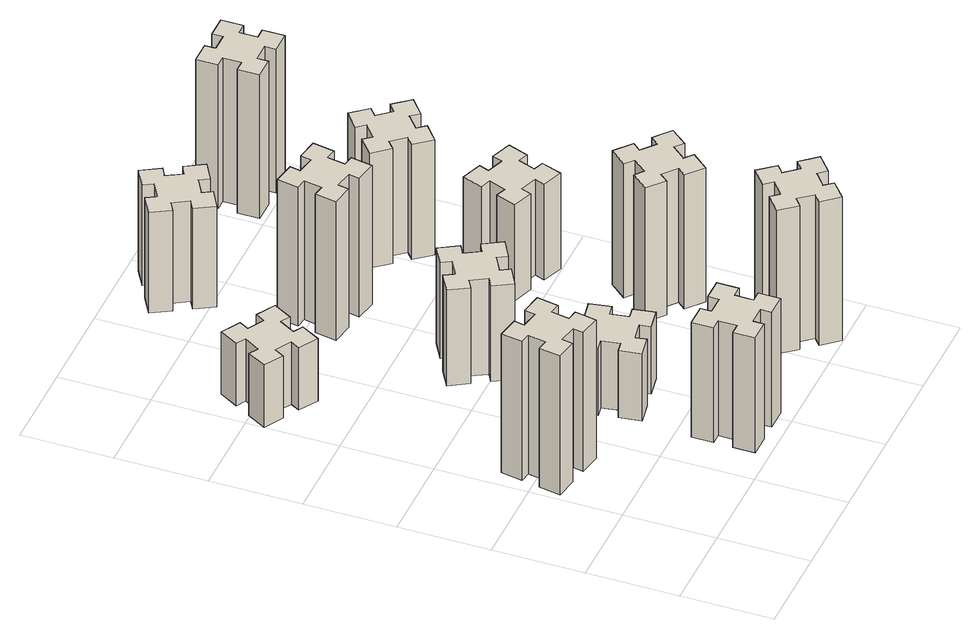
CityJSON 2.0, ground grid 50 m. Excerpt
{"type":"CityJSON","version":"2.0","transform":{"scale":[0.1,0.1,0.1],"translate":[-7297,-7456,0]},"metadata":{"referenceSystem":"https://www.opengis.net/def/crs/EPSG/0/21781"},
"CityObjects":{
"building1":{"type":"Building","attributes":{"class":"1000","function":"1000","usage":"1000","yearOfConstruction":2016,"roofType":"1000","measuredHeight":87,"storeysAboveGround":30,"storeysBelowGround":0},"geometry":[{"type":"Solid","lod":"1","boundaries":[[[[0,1,2,3,4,5,6,7,8,9,10,11,12,13,14,15,16,17,18,19]],[[17,16,20,21]],[[16,15,22,20]],[[15,14,23,22]],[[14,13,24,23]],[[13,12,25,24]],[[12,11,26,25]],[[11,10,27,26]],[[10,9,28,27]],[[9,8,29,28]],[[8,7,30,29]],[[7,6,31,30]],[[6,5,32,31]],[[5,4,33,32]],[[4,3,34,33]],[[3,2,35,34]],[[2,1,36,35]],[[1,0,37,36]],[[0,19,38,37]],[[19,18,39,38]],[[18,17,21,39]],[[24,25,26,27,28,29,30,31,32,33,34,35,36,37,38,39,21,20,22,23]]]]}]},
"building2":{"type":"Building","attributes":{"class":"1000","function":"1000","usage":"1000","yearOfConstruction":2016,"roofType":"1000","measuredHeight":72,"storeysAboveGround":30,"storeysBelowGround":0},"geometry":[{"type":"Solid","lod":"1","boundaries":[[[[40,41,42,43,44,45,46,47,48,49,50,51,52,53,54,55,56,57,58,59]],[[57,56,60,61]],[[56,55,62,60]],[[55,54,63,62]],[[54,53,64,63]],[[53,52,65,64]],[[52,51,66,65]],[[51,50,67,66]],[[50,49,68,67]],[[49,48,69,68]],[[48,47,70,69]],[[47,46,71,70]],[[46,45,72,71]],[[45,44,73,72]],[[44,43,74,73]],[[43,42,75,74]],[[42,41,76,75]],[[41,40,77,76]],[[40,59,78,77]],[[59,58,79,78]],[[58,57,61,79]],[[64,65,66,67,68,69,70,71,72,73,74,75,76,77,78,79,61,60,62,63]]]]}]},
"building3":{"type":"Building","attributes":{"class":"1000","function":"1000","usage":"1000","yearOfConstruction":2016,"roofType":"1000","measuredHeight":39,"storeysAboveGround":30,"storeysBelowGround":0},"geometry":[{"type":"Solid","lod":"1","boundaries":[[[[80,81,82,83,84,85,86,87,88,89,90,91,92,93,94,95,96,97,98,99]],[[97,96,100,101]],[[96,95,102,100]],[[95,94,103,102]],[[94,93,104,103]],[[93,92,105,104]],[[92,91,106,105]],[[91,90,107,106]],[[90,89,108,107]],[[89,88,109,108]],[[88,87,110,109]],[[87,86,111,110]],[[86,85,112,111]],[[85,84,113,112]],[[84,83,114,113]],[[83,82,115,114]],[[82,81,116,115]],[[81,80,117,116]],[[80,99,118,117]],[[99,98,119,118]],[[98,97,101,119]],[[104,105,106,107,108,109,110,111,112,113,114,115,116,117,118,119,101,100,102,103]]]]}]},
"building4":{"type":"Building","attributes":{"class":"1000","function":"1000","usage":"1000","yearOfConstruction":2016,"roofType":"1000","measuredHeight":42,"storeysAboveGround":30,"storeysBelowGround":0},"geometry":[{"type":"Solid","lod":"1","boundaries":[[[[120,121,122,123,124,125,126,127,128,129,130,131,132,133,134,135,136,137,138,139]],[[137,136,140,141]],[[136,135,142,140]],[[135,134,143,142]],[[134,133,144,143]],[[133,132,145,144]],[[132,131,146,145]],[[131,130,147,146]],[[130,129,148,147]],[[129,128,149,148]],[[128,127,150,149]],[[127,126,151,150]],[[126,125,152,151]],[[125,124,153,152]],[[124,123,154,153]],[[123,122,155,154]],[[122,121,156,155]],[[121,120,157,156]],[[120,139,158,157]],[[139,138,159,158]],[[138,137,141,159]],[[144,145,146,147,148,149,150,151,152,153,154,155,156,157,158,159,141,140,142,143]]]]}]},
"building5":{"type":"Building","attributes":{"class":"1000","function":"1000","usage":"1000","yearOfConstruction":2016,"roofType":"1000","measuredHeight":60,"storeysAboveGround":30,"storeysBelowGround":0},"geometry":[{"type":"Solid","lod":"1","boundaries":[[[[160,161,162,163,164,165,166,167,168,169,170,171,172,173,174,175,176,177,178,179]],[[177,176,180,181]],[[176,175,182,180]],[[175,174,183,182]],[[174,173,184,183]],[[173,172,185,184]],[[172,171,186,185]],[[171,170,187,186]],[[170,169,188,187]],[[169,168,189,188]],[[168,167,190,189]],[[167,166,191,190]],[[166,165,192,191]],[[165,164,193,192]],[[164,163,194,193]],[[163,162,195,194]],[[162,161,196,195]],[[161,160,197,196]],[[160,179,198,197]],[[179,178,199,198]],[[178,177,181,199]],[[184,185,186,187,188,189,190,191,192,193,194,195,196,197,198,199,181,180,182,183]]]]}]},
"building6":{"type":"Building","attributes":{"class":"1000","function":"1000","usage":"1000","yearOfConstruction":2016,"roofType":"1000","measuredHeight":87,"storeysAboveGround":30,"storeysBelowGround":0},"geometry":[{"type":"Solid","lod":"1","boundaries":[[[[200,201,202,203,204,205,206,207,208,209,210,211,212,213,214,215,216,217,218,219]],[[217,216,220,221]],[[216,215,222,220]],[[215,214,223,222]],[[214,213,224,223]],[[213,212,225,224]],[[212,211,226,225]],[[211,210,227,226]],[[210,209,228,227]],[[209,208,229,228]],[[208,207,230,229]],[[207,206,231,230]],[[206,205,232,231]],[[205,204,233,232]],[[204,203,234,233]],[[203,202,235,234]],[[202,201,236,235]],[[201,200,237,236]],[[200,219,238,237]],[[219,218,239,238]],[[218,217,221,239]],[[224,225,226,227,228,229,230,231,232,233,234,235,236,237,238,239,221,220,222,223]]]]}]},
"building7":{"type":"Building","attributes":{"class":"1000","function":"1000","usage":"1000","yearOfConstruction":2016,"roofType":"1000","measuredHeight":90,"storeysAboveGround":30,"storeysBelowGround":0},"geometry":[{"type":"Solid","lod":"1","boundaries":[[[[240,241,242,243,244,245,246,247,248,249,250,251,252,253,254,255,256,257,258,259]],[[257,256,260,261]],[[256,255,262,260]],[[255,254,263,262]],[[254,253,264,263]],[[253,252,265,264]],[[252,251,266,265]],[[251,250,267,266]],[[250,249,268,267]],[[249,248,269,268]],[[248,247,270,269]],[[247,246,271,270]],[[246,245,272,271]],[[245,244,273,272]],[[244,243,274,273]],[[243,242,275,274]],[[242,241,276,275]],[[241,240,277,276]],[[240,259,278,277]],[[259,258,279,278]],[[258,257,261,279]],[[264,265,266,267,268,269,270,271,272,273,274,275,276,277,278,279,261,260,262,263]]]]}]},
"building8":{"type":"Building","attributes":{"class":"1000","function":"1000","usage":"1000","yearOfConstruction":2016,"roofType":"1000","measuredHeight":63,"storeysAboveGround":30,"storeysBelowGround":0},"geometry":[{"type":"Solid","lod":"1","boundaries":[[[[280,281,282,283,284,285,286,287,288,289,290,291,292,293,294,295,296,297,298,299]],[[297,296,300,301]],[[296,295,302,300]],[[295,294,303,302]],[[294,293,304,303]],[[293,292,305,304]],[[292,291,306,305]],[[291,290,307,306]],[[290,289,308,307]],[[289,288,309,308]],[[288,287,310,309]],[[287,286,311,310]],[[286,285,312,311]],[[285,284,313,312]],[[284,283,314,313]],[[283,282,315,314]],[[282,281,316,315]],[[281,280,317,316]],[[280,299,318,317]],[[299,298,319,318]],[[298,297,301,319]],[[304,305,306,307,308,309,310,311,312,313,314,315,316,317,318,319,301,300,302,303]]]]}]},
"building9":{"type":"Building","attributes":{"class":"1000","function":"1000","usage":"1000","yearOfConstruction":2016,"roofType":"1000","measuredHeight":84,"storeysAboveGround":30,"storeysBelowGround":0},"geometry":[{"type":"Solid","lod":"1","boundaries":[[[[320,321,322,323,324,325,326,327,328,329,330,331,332,333,334,335,336,337,338,339]],[[337,336,340,341]],[[336,335,342,340]],[[335,334,343,342]],[[334,333,344,343]],[[333,332,345,344]],[[332,331,346,345]],[[331,330,347,346]],[[330,329,348,347]],[[329,328,349,348]],[[328,327,350,349]],[[327,326,351,350]],[[326,325,352,351]],[[325,324,353,352]],[[324,323,354,353]],[[323,322,355,354]],[[322,321,356,355]],[[321,320,357,356]],[[320,339,358,357]],[[339,338,359,358]],[[338,337,341,359]],[[344,345,346,347,348,349,350,351,352,353,354,355,356,357,358,359,341,340,342,343]]]]}]},
"building10":{"type":"Building","attributes":{"class":"1000","function":"1000","usage":"1000","yearOfConstruction":2016,"roofType":"1000","measuredHeight":60,"storeysAboveGround":30,"storeysBelowGround":0},"geometry":[{"type":"Solid","lod":"1","boundaries":[[[[360,361,362,363,364,365,366,367,368,369,370,371,372,373,374,375,376,377,378,379]],[[377,376,380,381]],[[376,375,382,380]],[[375,374,383,382]],[[374,373,384,383]],[[373,372,385,384]],[[372,371,386,385]],[[371,370,387,386]],[[370,369,388,387]],[[369,368,389,388]],[[368,367,390,389]],[[367,366,391,390]],[[366,365,392,391]],[[365,364,393,392]],[[364,363,394,393]],[[363,362,395,394]],[[362,361,396,395]],[[361,360,397,396]],[[360,379,398,397]],[[379,378,399,398]],[[378,377,381,399]],[[384,385,386,387,388,389,390,391,392,393,394,395,396,397,398,399,381,380,382,383]]]]}]},
"building11":{"type":"Building","attributes":{"class":"1000","function":"1000","usage":"1000","yearOfConstruction":2016,"roofType":"1000","measuredHeight":72,"storeysAboveGround":30,"storeysBelowGround":0},"geometry":[{"type":"Solid","lod":"1","boundaries":[[[[400,401,402,403,404,405,406,407,408,409,410,411,412,413,414,415,416,417,418,419]],[[417,416,420,421]],[[416,415,422,420]],[[415,414,423,422]],[[414,413,424,423]],[[413,412,425,424]],[[412,411,426,425]],[[411,410,427,426]],[[410,409,428,427]],[[409,408,429,428]],[[408,407,430,429]],[[407,406,431,430]],[[406,405,432,431]],[[405,404,433,432]],[[404,403,434,433]],[[403,402,435,434]],[[402,401,436,435]],[[401,400,437,436]],[[400,419,438,437]],[[419,418,439,438]],[[418,417,421,439]],[[424,425,426,427,428,429,430,431,432,433,434,435,436,437,438,439,421,420,422,423]]]]}]},
"building12":{"type":"Building","attributes":{"class":"1000","function":"1000","usage":"1000","yearOfConstruction":2016,"roofType":"1000","measuredHeight":90,"storeysAboveGround":30,"storeysBelowGround":0},"geometry":[{"type":"Solid","lod":"1","boundaries":[[[[440,441,442,443,444,445,446,447,448,449,450,451,452,453,454,455,456,457,458,459]],[[457,456,460,461]],[[456,455,462,460]],[[455,454,463,462]],[[454,453,464,463]],[[453,452,465,464]],[[452,451,466,465]],[[451,450,467,466]],[[450,449,468,467]],[[449,448,469,468]],[[448,447,470,469]],[[447,446,471,470]],[[446,445,472,471]],[[445,444,473,472]],[[444,443,474,473]],[[443,442,475,474]],[[442,441,476,475]],[[441,440,477,476]],[[440,459,478,477]],[[459,458,479,478]],[[458,457,461,479]],[[464,465,466,467,468,469,470,471,472,473,474,475,476,477,478,479,461,460,462,463]]]]}]}
},
"vertices":[
[335,917,0],[352,1015,0],[411,1005,0],[432,1123,0],[314,1144,0],[304,1085,0],[205,1102,0],[216,1161,0],[97,1182,0],[77,1064,0],[136,1054,0],[118,955,0],[59,966,0],[38,847,0],[157,827,0],[167,886,0],[265,868,0],[255,809,0],[373,788,0],[394,907,0],[265,868,870],[255,809,870],[167,886,870],[157,827,870],[38,847,870],[59,966,870],[118,955,870],[136,1054,870],[77,1064,870],[97,1182,870],[216,1161,870],[205,1102,870],[304,1085,870],[314,1144,870],[432,1123,870],[411,1005,870],[352,1015,870],[335,917,870],[394,907,870],[373,788,870],
[985,195,0],[985,295,0],[1045,295,0],[1045,415,0],[925,415,0],[925,355,0],[825,355,0],[825,415,0],[705,415,0],[705,295,0],[765,295,0],[765,195,0],[705,195,0],[705,75,0],[825,75,0],[825,135,0],[925,135,0],[925,75,0],[1045,75,0],[1045,195,0],[925,135,720],[925,75,720],[825,135,720],[825,75,720],[705,75,720],[705,195,720],[765,195,720],[765,295,720],[705,295,720],[705,415,720],[825,415,720],[825,355,720],[925,355,720],[925,415,720],[1045,415,720],[1045,295,720],[985,295,720],[985,195,720],[1045,195,720],[1045,75,720],
[306,2367,0],[356,2454,0],[408,2424,0],[468,2528,0],[364,2588,0],[334,2536,0],[247,2586,0],[277,2638,0],[173,2698,0],[113,2594,0],[165,2564,0],[115,2477,0],[63,2507,0],[3,2403,0],[107,2343,0],[137,2395,0],[224,2345,0],[194,2293,0],[298,2233,0],[358,2337,0],[224,2345,390],[194,2293,390],[137,2395,390],[107,2343,390],[3,2403,390],[63,2507,390],[115,2477,390],[165,2564,390],[113,2594,390],[173,2698,390],[277,2638,390],[247,2586,390],[334,2536,390],[364,2588,390],[468,2528,390],[408,2424,390],[356,2454,390],[306,2367,390],[358,2337,390],[298,2233,390],
[905,1002,0],[807,985,0],[797,1044,0],[678,1023,0],[699,905,0],[758,915,0],[776,817,0],[717,807,0],[737,688,0],[856,709,0],[845,768,0],[944,786,0],[954,727,0],[1072,747,0],[1051,866,0],[992,855,0],[975,954,0],[1034,964,0],[1013,1082,0],[895,1061,0],[975,954,420],[1034,964,420],[992,855,420],[1051,866,420],[1072,747,420],[954,727,420],[944,786,420],[845,768,420],[856,709,420],[737,688,420],[717,807,420],[776,817,420],[758,915,420],[699,905,420],[678,1023,420],[797,1044,420],[807,985,420],[905,1002,420],[895,1061,420],[1013,1082,420],
[755,1614,0],[805,1527,0],[753,1497,0],[813,1393,0],[917,1453,0],[887,1505,0],[974,1555,0],[1004,1503,0],[1108,1563,0],[1048,1667,0],[996,1637,0],[946,1724,0],[998,1754,0],[938,1858,0],[834,1798,0],[864,1746,0],[777,1696,0],[747,1748,0],[643,1688,0],[703,1584,0],[777,1696,600],[747,1748,600],[864,1746,600],[834,1798,600],[938,1858,600],[998,1754,600],[946,1724,600],[996,1637,600],[1048,1667,600],[1108,1563,600],[1004,1503,600],[974,1555,600],[887,1505,600],[917,1453,600],[813,1393,600],[753,1497,600],[805,1527,600],[755,1614,600],[703,1584,600],[643,1688,600],
[876,2534,0],[858,2435,0],[799,2446,0],[778,2327,0],[897,2307,0],[907,2366,0],[1005,2348,0],[995,2289,0],[1113,2268,0],[1134,2387,0],[1075,2397,0],[1092,2495,0],[1151,2485,0],[1172,2603,0],[1054,2624,0],[1044,2565,0],[945,2582,0],[956,2641,0],[837,2662,0],[817,2544,0],[945,2582,870],[956,2641,870],[1044,2565,870],[1054,2624,870],[1172,2603,870],[1151,2485,870],[1092,2495,870],[1075,2397,870],[1134,2387,870],[1113,2268,870],[995,2289,870],[1005,2348,870],[907,2366,870],[897,2307,870],[778,2327,870],[799,2446,870],[858,2435,870],[876,2534,870],[817,2544,870],[837,2662,870],
[1748,129,0],[1824,193,0],[1863,147,0],[1955,224,0],[1878,316,0],[1832,278,0],[1767,354,0],[1813,393,0],[1736,485,0],[1644,408,0],[1683,362,0],[1606,297,0],[1568,343,0],[1476,266,0],[1553,174,0],[1599,213,0],[1663,136,0],[1617,98,0],[1694,6,0],[1786,83,0],[1663,136,900],[1617,98,900],[1599,213,900],[1553,174,900],[1476,266,900],[1568,343,900],[1606,297,900],[1683,362,900],[1644,408,900],[1736,485,900],[1813,393,900],[1767,354,900],[1832,278,900],[1878,316,900],[1955,224,900],[1863,147,900],[1824,193,900],[1748,129,900],[1786,83,900],[1694,6,900],
[996,3217,0],[946,3304,0],[998,3334,0],[938,3438,0],[834,3378,0],[864,3326,0],[777,3276,0],[747,3328,0],[643,3268,0],[703,3164,0],[755,3194,0],[805,3107,0],[753,3077,0],[813,2973,0],[917,3033,0],[887,3085,0],[974,3135,0],[1004,3083,0],[1108,3143,0],[1048,3247,0],[974,3135,630],[1004,3083,630],[887,3085,630],[917,3033,630],[813,2973,630],[753,3077,630],[805,3107,630],[755,3194,630],[703,3164,630],[643,3268,630],[747,3328,630],[777,3276,630],[864,3326,630],[834,3378,630],[938,3438,630],[998,3334,630],[946,3304,630],[996,3217,630],[1048,3247,630],[1108,3143,630],
[1767,876,0],[1832,953,0],[1878,914,0],[1955,1006,0],[1863,1083,0],[1824,1037,0],[1748,1102,0],[1786,1148,0],[1694,1225,0],[1617,1133,0],[1663,1094,0],[1599,1018,0],[1553,1056,0],[1476,964,0],[1568,887,0],[1606,933,0],[1683,869,0],[1644,823,0],[1736,746,0],[1813,838,0],[1683,869,840],[1644,823,840],[1606,933,840],[1568,887,840],[1476,964,840],[1553,1056,840],[1599,1018,840],[1663,1094,840],[1617,1133,840],[1694,1225,840],[1786,1148,840],[1748,1102,840],[1824,1037,840],[1863,1083,840],[1955,1006,840],[1878,914,840],[1832,953,840],[1767,876,840],[1813,838,840],[1736,746,840],
[1700,1812,0],[1606,1846,0],[1627,1902,0],[1514,1943,0],[1473,1830,0],[1529,1810,0],[1495,1716,0],[1439,1737,0],[1397,1624,0],[1510,1583,0],[1531,1639,0],[1625,1605,0],[1604,1549,0],[1717,1507,0],[1758,1620,0],[1702,1641,0],[1736,1735,0],[1792,1714,0],[1833,1827,0],[1720,1868,0],[1736,1735,600],[1792,1714,600],[1702,1641,600],[1758,1620,600],[1717,1507,600],[1604,1549,600],[1625,1605,600],[1531,1639,600],[1510,1583,600],[1397,1624,600],[1439,1737,600],[1495,1716,600],[1529,1810,600],[1473,1830,600],[1514,1943,600],[1627,1902,600],[1606,1846,600],[1700,1812,600],[1720,1868,600],[1833,1827,600],
[1499,2333,0],[1563,2256,0],[1517,2218,0],[1594,2126,0],[1686,2203,0],[1648,2249,0],[1724,2313,0],[1763,2267,0],[1855,2344,0],[1778,2436,0],[1732,2398,0],[1667,2474,0],[1713,2513,0],[1636,2605,0],[1544,2528,0],[1583,2482,0],[1506,2417,0],[1468,2463,0],[1376,2386,0],[1453,2294,0],[1506,2417,720],[1468,2463,720],[1583,2482,720],[1544,2528,720],[1636,2605,720],[1713,2513,720],[1667,2474,720],[1732,2398,720],[1778,2436,720],[1855,2344,720],[1763,2267,720],[1724,2313,720],[1648,2249,720],[1686,2203,720],[1594,2126,720],[1517,2218,720],[1563,2256,720],[1499,2333,720],[1453,2294,720],[1376,2386,720],
[1665,3095,0],[1765,3095,0],[1765,3035,0],[1885,3035,0],[1885,3155,0],[1825,3155,0],[1825,3255,0],[1885,3255,0],[1885,3375,0],[1765,3375,0],[1765,3315,0],[1665,3315,0],[1665,3375,0],[1545,3375,0],[1545,3255,0],[1605,3255,0],[1605,3155,0],[1545,3155,0],[1545,3035,0],[1665,3035,0],[1605,3155,900],[1545,3155,900],[1605,3255,900],[1545,3255,900],[1545,3375,900],[1665,3375,900],[1665,3315,900],[1765,3315,900],[1765,3375,900],[1885,3375,900],[1885,3255,900],[1825,3255,900],[1825,3155,900],[1885,3155,900],[1885,3035,900],[1765,3035,900],[1765,3095,900],[1665,3095,900],[1665,3035,900],[1545,3035,900]
]}
